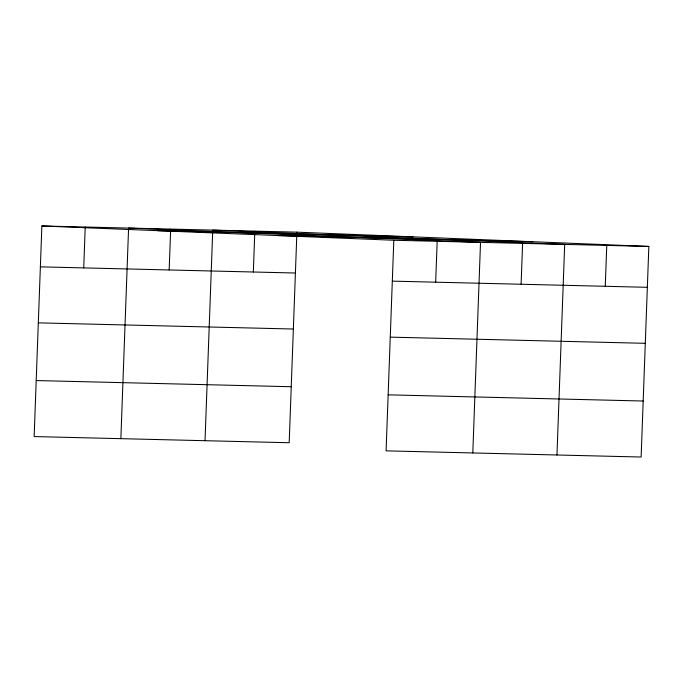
<?xml version="1.0" encoding="UTF-8"?>
<svg xmlns="http://www.w3.org/2000/svg" width="683" height="683" viewBox="0 0 683 683"><rect width="100%" height="100%" fill="white"/><g stroke="black" fill="none" stroke-linecap="round" stroke-linejoin="round"><path stroke-width="1.02" d="M296.909 232.152L41.868 225.971L34.15 436.565L289.191 442.746L296.909 232.152L648.85 246.435L641.124 457.029L386.091 450.848L393.809 240.254L648.85 246.435M83.727 267.898L85.23 227.021M120.865 438.665L128.583 228.071L480.525 242.354L472.798 452.949M169.171 269.964L170.665 229.087M205.028 440.706L212.746 230.111L564.687 244.394L556.961 454.989M253.333 272.005L254.827 231.127M435.669 282.181L437.171 241.304M521.103 284.256L522.606 243.379M605.266 286.288L606.769 245.41M158.012 230.683L413.053 236.864M277.674 235.541L532.714 241.722M40.374 266.848L295.415 273.021M392.315 281.131L647.347 287.312M38.316 322.854L293.357 329.027M390.258 337.137L645.298 343.318M36.208 380.559L291.24 386.732M388.14 394.842L643.181 401.023M41.868 225.971L393.809 240.254"/></g></svg>
